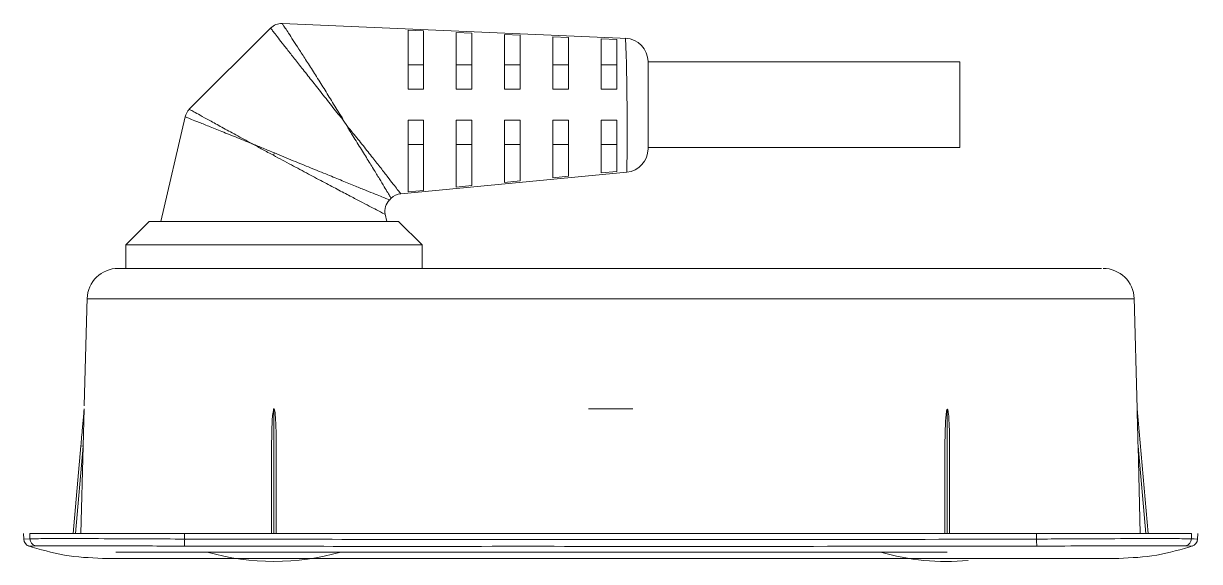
# Model space of a CAD drawing. Header units: millimetres. Extents: x 37 to 3702, y -325 to 1382.
# Drawn here: x 237.1 to 312.6, y 1214.2 to 1248.7 of the extents above; entities that cross this region are included whole.
import ezdxf

# ---------------------------------------------------------------- set-up
doc = ezdxf.new("R2010")
doc.units = ezdxf.units.MM
doc.layers.get('0').update_dxf_attribs({"lineweight": 20})

msp = doc.modelspace()

# ---------------------------------------------------------------- linework, layer by layer
at = {"color": 7, "linetype": 'Continuous', "lineweight": 20}
for p, q in [((252.996, 1248.372), (247.786, 1243.162)), ((275.916, 1247.715), (253.746, 1248.664)), ((262.817, 1248.194), (261.817, 1248.239)), ((265.917, 1248.055), (264.917, 1248.1)), ((269.017, 1247.915), (268.017, 1247.96)), ((272.117, 1247.774), (271.117, 1247.82)), ((275.217, 1247.632), (274.217, 1247.678)), ((262.817, 1246.021), (261.817, 1246.021)), ((265.917, 1246.021), (264.917, 1246.021)), ((269.017, 1246.021), (268.017, 1246.021)), ((272.117, 1246.021), (271.117, 1246.021)), ((275.217, 1246.021), (274.217, 1246.021)), ((277.217, 1246.222), (277.217, 1240.623)), ((297.217, 1246.209), (277.217, 1246.209)), ((297.217, 1246.209), (297.217, 1240.709)), ((261.817, 1244.459), (262.817, 1244.459)), ((264.917, 1244.459), (265.917, 1244.459)), ((268.017, 1244.459), (269.017, 1244.459)), ((271.117, 1244.459), (272.117, 1244.459)), ((274.217, 1244.459), (275.217, 1244.459)), ((247.519, 1242.68), (245.967, 1235.959)), ((257.636, 1242.56), (257.611, 1242.536)), ((257.611, 1242.536), (257.985, 1242.002)), ((257.947, 1241.975), (257.985, 1242.002)), ((262.817, 1242.459), (261.817, 1242.459)), ((265.917, 1242.459), (264.917, 1242.459)), ((269.017, 1242.459), (268.017, 1242.459)), ((272.117, 1242.459), (271.117, 1242.459)), ((275.217, 1242.459), (274.217, 1242.459)), ((262.817, 1240.897), (261.817, 1240.897)), ((265.917, 1240.897), (264.917, 1240.897)), ((269.017, 1240.897), (268.017, 1240.897)), ((272.117, 1240.897), (271.117, 1240.897)), ((275.217, 1240.897), (274.217, 1240.897)), ((277.217, 1240.709), (297.217, 1240.709)), ((261.347, 1237.746), (275.86, 1239.13)), ((274.217, 1239.081), (275.217, 1239.18)), ((264.917, 1238.168), (265.917, 1238.265)), ((268.017, 1238.471), (269.017, 1238.569)), ((271.117, 1238.775), (272.117, 1238.873)), ((260.621, 1237.344), (260.735, 1237.458)), ((261.817, 1237.866), (262.817, 1237.963)), ((245.217, 1235.959), (243.717, 1234.459)), ((245.217, 1235.959), (261.217, 1235.959)), ((260.467, 1235.959), (260.358, 1236.431)), ((262.717, 1234.459), (261.217, 1235.959)), ((243.717, 1234.459), (243.717, 1232.959)), ((262.717, 1234.459), (243.717, 1234.459)), ((262.717, 1232.959), (262.717, 1234.459)), ((241.228, 1231.102), (241.045, 1224.137)), ((308.595, 1223.95), (308.407, 1231.102)), ((240.979, 1221.564), (241.041, 1223.945)), ((241.041, 1223.959), (241.041, 1223.959)), ((253.195, 1223.942), (253.217, 1223.959)), ((253.217, 1223.959), (253.217, 1215.959)), ((253.217, 1223.959), (253.232, 1223.952)), ((276.234, 1223.948), (273.401, 1223.948)), ((296.417, 1215.959), (296.417, 1223.921)), ((308.595, 1223.947), (309.303, 1215.959)), ((240.331, 1215.959), (240.829, 1221.577)), ((240.979, 1221.564), (240.482, 1215.959)), ((240.979, 1221.564), (240.829, 1221.577)), ((240.832, 1215.959), (240.979, 1221.564)), ((253.067, 1215.959), (253.067, 1221.586)), ((253.367, 1221.538), (253.367, 1215.959)), ((296.267, 1215.959), (296.267, 1221.488)), ((296.567, 1221.553), (296.567, 1215.959)), ((308.657, 1221.552), (308.803, 1215.959)), ((309.153, 1215.959), (308.657, 1221.552)), ((237.147, 1215.959), (237.163, 1215.596)), ((237.166, 1215.596), (237.558, 1215.61)), ((237.543, 1215.959), (237.558, 1215.61)), ((247.486, 1215.959), (247.486, 1215.592)), ((247.486, 1215.959), (302.148, 1215.959)), ((302.148, 1215.959), (302.148, 1215.592)), ((312.092, 1215.959), (312.076, 1215.61)), ((312.471, 1215.596), (312.487, 1215.959)), ((312.13, 1215.144), (311.723, 1215.153)), ((253.217, 1214.759), (243.067, 1214.759)), ((296.417, 1214.759), (253.217, 1214.759))]:
    msp.add_line(p, q, dxfattribs=at)
for centre, radius, start, end in [((253.703, 1247.665), 1, 87.52227, 134.98675), ((275.717, 1246.222), 1.5, 359.99998, 87.59111), ((94.303, 1241.773), 181.576, 359.16591, 1.87712), ((248.493, 1242.455), 1, 134.97005, 167.02125), ((275.717, 1240.623), 1.5, 275.4231, 0), ((244.593, 1244.431), 9.567, 333.85037, 334.83468), ((261.442, 1236.751), 1, 95.49361, 134.96039), ((261.335, 1236.644), 1, 135.31142, 192.31026), ((243.225, 1230.959), 2, 89.99064, 178.24291), ((306.41, 1230.959), 2, 1.70494, 90.0141), ((237.663, 1215.617), 0.5, 182.55703, 251.49568), ((238.057, 1215.631), 0.5, 182.40651, 253.01247), ((-173.537, 1220.63), 421.054, 359.25318, 359.31443), ((723.097, 1220.63), 420.979, 180.68569, 180.74695), ((311.577, 1215.631), 0.5, 286.98757, 357.59351), ((311.972, 1215.617), 0.5, 288.51753, 357.53019), ((253.217, 1229.759), 15.6, 254.05763, 285.94237), ((296.417, 1229.759), 15.6, 254.05763, 274.93635)]:
    msp.add_arc(centre, radius, start, end, dxfattribs=at)
for points, knots in [([(257.611, 1242.536), (257.553, 1242.603), (257.247, 1242.952), (256.728, 1243.635), (256.038, 1244.504), (255.383, 1245.333), (254.797, 1246.073), (254.275, 1246.737), (253.84, 1247.294), (253.484, 1247.751), (253.216, 1248.095), (253.033, 1248.328), (253.008, 1248.357), (252.996, 1248.372)], [0, 0, 0, 0, 0.0245766, 0.127733, 0.233719, 0.3318272, 0.4324632, 0.5254703, 0.6208297, 0.7109044, 0.8033492, 0.9000787, 1, 1, 1, 1]), ([(253.746, 1248.664), (253.756, 1248.65), (253.775, 1248.622), (253.925, 1248.396), (254.149, 1248.053), (254.443, 1247.599), (254.81, 1247.032), (255.246, 1246.356), (255.745, 1245.579), (256.283, 1244.728), (256.84, 1243.828), (257.238, 1243.173), (257.505, 1242.749), (257.586, 1242.633), (257.636, 1242.56)], [0, 0, 0, 0, 0.095039, 0.193108, 0.28224, 0.37361, 0.466369, 0.561432, 0.660434, 0.762078, 0.859969, 0.960412, 0.975173, 1, 1, 1, 1]), ([(261.817, 1248.239), (261.817, 1248.158), (261.817, 1247.995), (261.817, 1247.505), (261.817, 1246.875), (261.817, 1246.155), (261.817, 1245.344), (261.817, 1244.757), (261.817, 1244.459)], [0, 0, 0, 0, 0.181919, 0.370587, 0.532052, 0.69872, 0.846917, 1, 1, 1, 1]), ([(262.817, 1248.194), (262.817, 1248.112), (262.817, 1247.944), (262.817, 1247.447), (262.817, 1246.815), (262.817, 1246.105), (262.817, 1245.314), (262.817, 1244.747), (262.817, 1244.459)], [0, 0, 0, 0, 0.185181, 0.377561, 0.538382, 0.704364, 0.849887, 1, 1, 1, 1]), ([(264.917, 1248.1), (264.917, 1247.93), (264.917, 1247.59), (264.917, 1246.351), (264.917, 1245.192), (264.917, 1244.534), (264.917, 1244.459)], [0, 0, 0, 0, 0.323407, 0.647144, 0.959908, 1, 1, 1, 1]), ([(265.917, 1248.055), (265.917, 1247.887), (265.917, 1247.549), (265.917, 1246.331), (265.917, 1245.189), (265.917, 1244.538), (265.917, 1244.459)], [0, 0, 0, 0, 0.3220985, 0.6444942, 0.9570587, 1, 1, 1, 1]), ([(268.017, 1247.96), (268.017, 1247.893), (268.017, 1247.756), (268.017, 1247.372), (268.017, 1246.863), (268.017, 1246.243), (268.017, 1245.522), (268.017, 1244.913), (268.017, 1244.545), (268.017, 1244.459)], [0, 0, 0, 0, 0.157424, 0.319371, 0.476817, 0.639033, 0.792673, 0.951339, 1, 1, 1, 1]), ([(269.017, 1247.915), (269.017, 1247.75), (269.017, 1247.42), (269.017, 1246.264), (269.017, 1245.178), (269.017, 1244.549), (269.017, 1244.459)], [0, 0, 0, 0, 0.318123, 0.636439, 0.948421, 1, 1, 1, 1]), ([(271.117, 1247.82), (271.117, 1247.657), (271.117, 1247.331), (271.117, 1246.217), (271.117, 1245.168), (271.117, 1244.554), (271.117, 1244.459)], [0, 0, 0, 0, 0.315547, 0.631214, 0.942859, 1, 1, 1, 1]), ([(272.117, 1247.774), (272.117, 1247.612), (272.117, 1247.289), (272.117, 1246.193), (272.117, 1245.162), (272.117, 1244.557), (272.117, 1244.459)], [0, 0, 0, 0, 0.314371, 0.628826, 0.940338, 1, 1, 1, 1]), ([(274.217, 1247.678), (274.217, 1247.518), (274.217, 1247.198), (274.217, 1246.142), (274.217, 1245.148), (274.217, 1244.56), (274.217, 1244.459)], [0, 0, 0, 0, 0.312047, 0.624101, 0.935414, 1, 1, 1, 1]), ([(275.217, 1247.632), (275.217, 1247.473), (275.217, 1247.155), (275.217, 1246.116), (275.217, 1245.14), (275.217, 1244.561), (275.217, 1244.459)], [0, 0, 0, 0, 0.3110211, 0.6220108, 0.9332795, 1, 1, 1, 1]), ([(247.786, 1243.162), (247.798, 1243.156), (247.823, 1243.141), (248.052, 1243.015), (248.466, 1242.786), (249.075, 1242.451), (249.855, 1242.022), (250.771, 1241.521), (251.448, 1241.152), (251.804, 1240.958), (251.81, 1240.955)], [0, 0, 0, 0, 0.109898, 0.244603, 0.384103, 0.533397, 0.688325, 0.840506, 0.997579, 1, 1, 1, 1]), ([(251.81, 1240.955), (251.804, 1240.957), (251.438, 1241.106), (250.718, 1241.399), (249.751, 1241.789), (249.049, 1242.07), (248.573, 1242.26), (248.178, 1242.418), (247.807, 1242.565), (247.559, 1242.664), (247.531, 1242.675), (247.519, 1242.68)], [0, 0, 0, 0, 0.002413, 0.154323, 0.311134, 0.460488, 0.537663, 0.61561, 0.750438, 0.890018, 1, 1, 1, 1]), ([(260.735, 1237.458), (260.726, 1237.471), (260.709, 1237.498), (260.573, 1237.72), (260.362, 1238.071), (260.072, 1238.552), (259.707, 1239.155), (259.269, 1239.87), (258.764, 1240.686), (258.327, 1241.385), (258.049, 1241.823), (257.963, 1241.952), (257.947, 1241.975)], [0, 0, 0, 0, 0.111613, 0.22651, 0.33893, 0.454439, 0.571742, 0.692081, 0.817262, 0.945685, 0.990499, 1, 1, 1, 1]), ([(257.985, 1242.002), (257.985, 1242.002), (258.003, 1241.981), (258.104, 1241.862), (258.429, 1241.464), (258.949, 1240.816), (259.551, 1240.06), (260.084, 1239.381), (260.526, 1238.811), (260.884, 1238.345), (261.144, 1238.007), (261.314, 1237.787), (261.336, 1237.76), (261.347, 1237.746)], [0, 0, 0, 0, 0.000007, 0.009508, 0.054186, 0.178951, 0.306635, 0.423833, 0.543937, 0.656539, 0.772269, 0.884379, 1, 1, 1, 1]), ([(261.817, 1237.866), (261.817, 1237.942), (261.817, 1238.096), (261.817, 1238.568), (261.817, 1239.195), (261.817, 1239.925), (261.817, 1240.751), (261.817, 1241.593), (261.817, 1242.183), (261.817, 1242.459)], [0, 0, 0, 0, 0.159219, 0.323953, 0.469164, 0.619662, 0.748739, 0.882559, 1, 1, 1, 1]), ([(262.817, 1237.963), (262.817, 1238.041), (262.817, 1238.2), (262.817, 1238.679), (262.817, 1239.309), (262.817, 1240.031), (262.817, 1240.846), (262.817, 1241.653), (262.817, 1242.21), (262.817, 1242.459)], [0, 0, 0, 0, 0.163031, 0.332005, 0.477174, 0.627586, 0.75718, 0.89147, 1, 1, 1, 1]), ([(264.917, 1238.168), (264.917, 1238.235), (264.917, 1238.37), (264.917, 1238.766), (264.917, 1239.307), (264.917, 1239.968), (264.917, 1240.73), (264.917, 1241.557), (264.917, 1242.158), (264.917, 1242.459)], [0, 0, 0, 0, 0.145077, 0.294236, 0.439396, 0.589482, 0.723115, 0.861485, 1, 1, 1, 1]), ([(265.917, 1238.265), (265.917, 1238.332), (265.917, 1238.466), (265.917, 1238.857), (265.917, 1239.387), (265.917, 1240.035), (265.917, 1240.783), (265.917, 1241.588), (265.917, 1242.171), (265.917, 1242.459)], [0, 0, 0, 0, 0.1451526, 0.2943875, 0.4396172, 0.5897066, 0.7243723, 0.8637464, 1, 1, 1, 1]), ([(268.017, 1238.471), (268.017, 1238.537), (268.017, 1238.67), (268.017, 1239.05), (268.017, 1239.559), (268.017, 1240.18), (268.017, 1240.897), (268.017, 1241.657), (268.017, 1242.199), (268.017, 1242.459)], [0, 0, 0, 0, 0.145487, 0.295068, 0.440619, 0.590899, 0.727948, 0.86965, 1, 1, 1, 1]), ([(269.017, 1238.569), (269.017, 1238.634), (269.017, 1238.768), (269.017, 1239.142), (269.017, 1239.642), (269.017, 1240.25), (269.017, 1240.953), (269.017, 1241.691), (269.017, 1242.213), (269.017, 1242.459)], [0, 0, 0, 0, 0.145749, 0.295603, 0.44141, 0.591886, 0.73019, 0.873121, 1, 1, 1, 1]), ([(271.117, 1238.775), (271.117, 1238.84), (271.117, 1238.973), (271.117, 1239.337), (271.117, 1239.818), (271.117, 1240.402), (271.117, 1241.076), (271.117, 1241.766), (271.117, 1242.245), (271.117, 1242.459)], [0, 0, 0, 0, 0.146576, 0.297298, 0.443916, 0.595092, 0.73634, 0.882167, 1, 1, 1, 1]), ([(272.117, 1238.873), (272.117, 1238.939), (272.117, 1239.072), (272.117, 1239.431), (272.117, 1239.904), (272.117, 1240.476), (272.117, 1241.138), (272.117, 1241.803), (272.117, 1242.261), (272.117, 1242.459)], [0, 0, 0, 0, 0.147131, 0.298436, 0.445602, 0.597278, 0.740102, 0.887486, 1, 1, 1, 1]), ([(274.217, 1239.081), (274.217, 1239.238), (274.217, 1239.553), (274.217, 1240.432), (274.217, 1241.272), (274.217, 1241.887), (274.217, 1242.297), (274.217, 1242.459)], [0, 0, 0, 0, 0.301316, 0.602791, 0.749705, 0.901157, 1, 1, 1, 1]), ([(275.217, 1239.18), (275.217, 1239.338), (275.217, 1239.653), (275.217, 1240.686), (275.217, 1241.696), (275.217, 1242.316), (275.217, 1242.459)], [0, 0, 0, 0, 0.303764, 0.607602, 0.909304, 1, 1, 1, 1]), ([(253.181, 1240.215), (252.949, 1240.34), (252.491, 1240.586), (252.038, 1240.831), (251.815, 1240.952), (251.81, 1240.955)], [0, 0, 0, 0, 0.499804, 0.98702, 1, 1, 1, 1]), ([(251.81, 1240.955), (251.816, 1240.952), (252.051, 1240.856), (252.528, 1240.661), (253.009, 1240.463), (253.252, 1240.363)], [0, 0, 0, 0, 0.013212, 0.500503, 1, 1, 1, 1]), ([(260.344, 1236.428), (260.346, 1236.427), (260.353, 1236.423), (260.204, 1236.501), (259.91, 1236.654), (259.471, 1236.883), (258.902, 1237.181), (258.205, 1237.546), (257.389, 1237.976), (256.454, 1238.469), (255.426, 1239.014), (254.316, 1239.606), (253.565, 1240.009), (253.181, 1240.215)], [0, 0, 0, 0, 0.045737, 0.129336, 0.213108, 0.29926, 0.387333, 0.477653, 0.573911, 0.672491, 0.778335, 0.886762, 1, 1, 1, 1]), ([(253.252, 1240.363), (253.654, 1240.198), (254.43, 1239.879), (255.583, 1239.406), (256.637, 1238.974), (257.607, 1238.577), (258.435, 1238.239), (259.151, 1237.948), (259.723, 1237.716), (260.172, 1237.535), (260.48, 1237.411), (260.636, 1237.348), (260.611, 1237.358), (260.604, 1237.361)], [0, 0, 0, 0, 0.114439, 0.221044, 0.330212, 0.426689, 0.525377, 0.613185, 0.703086, 0.786208, 0.87155, 0.96607, 1, 1, 1, 1]), ([(243.317, 1232.959), (243.287, 1232.959), (243.111, 1232.959), (243.899, 1232.959), (245.66, 1232.959), (248.374, 1232.959), (252.101, 1232.959), (256.473, 1232.959), (262.892, 1232.959), (272.112, 1232.959), (281.906, 1232.959), (290.661, 1232.959), (296.171, 1232.959), (300.563, 1232.959), (303.422, 1232.959), (305.417, 1232.959), (306.417, 1232.959), (306.303, 1232.959), (306.271, 1232.959)], [0, 0, 0, 0, 0.009142, 0.054025, 0.099131, 0.144364, 0.189569, 0.254194, 0.319167, 0.448915, 0.625506, 0.713883, 0.802132, 0.846836, 0.892632, 0.937372, 0.9822, 1, 1, 1, 1]), ([(308.377, 1231.012), (308.364, 1231.012), (308.318, 1231.012), (307.256, 1231.012), (305.23, 1231.012), (303.115, 1231.012), (301.326, 1231.012), (299.398, 1231.012), (296.97, 1231.012), (294.067, 1231.012), (289.635, 1231.012), (280.847, 1231.012), (270.44, 1231.012), (260.888, 1231.012), (256.11, 1231.012), (253.38, 1231.012), (251.343, 1231.012), (249.362, 1231.012), (247.503, 1231.012), (245.793, 1231.012), (244.308, 1231.012), (243.062, 1231.012), (241.824, 1231.012), (241.194, 1231.012), (241.256, 1231.012), (241.266, 1231.012)], [0, 0, 0, 0, 0.019788, 0.069427, 0.11879, 0.14386, 0.1697, 0.194198, 0.219398, 0.26056, 0.301759, 0.384155, 0.586945, 0.68834, 0.739037, 0.764386, 0.789802, 0.8145, 0.839894, 0.864635, 0.890098, 0.914788, 0.940199, 0.98981, 1, 1, 1, 1]), ([(240.829, 1221.577), (240.846, 1221.759), (240.88, 1222.146), (240.926, 1222.67), (240.965, 1223.104), (240.991, 1223.395), (241.008, 1223.589), (241.02, 1223.72), (241.027, 1223.807), (241.032, 1223.866), (241.036, 1223.905), (241.038, 1223.931), (241.04, 1223.948), (241.04, 1223.956), (241.041, 1223.959)], [0, 0, 0, 0, 0.228278, 0.485482, 0.657899, 0.773519, 0.851092, 0.90318, 0.9382, 0.961788, 0.977721, 0.988529, 0.995909, 1, 1, 1, 1]), ([(241.041, 1223.959), (241.041, 1223.959), (241.041, 1223.959), (241.041, 1223.956), (241.041, 1223.952), (241.041, 1223.947), (241.041, 1223.945)], [0, 0, 0, 0, 0.248567, 0.4977092, 0.7485731, 1, 1, 1, 1]), ([(253.067, 1221.586), (253.067, 1221.686), (253.068, 1221.986), (253.076, 1222.486), (253.097, 1223.029), (253.119, 1223.517), (253.17, 1223.8), (253.195, 1223.942)], [0, 0, 0, 0, 0.126944, 0.380838, 0.63483, 0.816934, 1, 1, 1, 1]), ([(253.195, 1223.942), (253.201, 1223.944), (253.213, 1223.947), (253.225, 1223.95), (253.232, 1223.952)], [0, 0, 0, 0, 0.4662056, 1, 1, 1, 1]), ([(253.232, 1223.952), (253.24, 1223.928), (253.285, 1223.799), (253.321, 1223.218), (253.364, 1222.442), (253.366, 1221.77), (253.367, 1221.538)], [0, 0, 0, 0, 0.031658, 0.168379, 0.71372, 1, 1, 1, 1]), ([(296.267, 1221.488), (296.267, 1221.588), (296.269, 1222.088), (296.282, 1222.695), (296.315, 1223.272), (296.333, 1223.497), (296.348, 1223.645), (296.362, 1223.743), (296.373, 1223.808), (296.382, 1223.85), (296.39, 1223.877), (296.397, 1223.897), (296.404, 1223.909), (296.41, 1223.917), (296.414, 1223.92), (296.416, 1223.921), (296.417, 1223.921)], [0, 0, 0, 0, 0.122488, 0.612517, 0.743928, 0.830998, 0.888631, 0.926756, 0.951974, 0.968666, 0.979738, 0.987114, 0.993793, 0.996651, 0.998836, 1, 1, 1, 1]), ([(296.417, 1223.921), (296.418, 1223.921), (296.421, 1223.921), (296.425, 1223.92), (296.431, 1223.915), (296.444, 1223.894), (296.469, 1223.804), (296.518, 1223.437), (296.557, 1222.668), (296.563, 1221.97), (296.567, 1221.553)], [0, 0, 0, 0, 0.0014304, 0.0028573, 0.0051044, 0.0108787, 0.0332771, 0.1220873, 0.4763256, 1, 1, 1, 1]), ([(308.657, 1221.552), (308.654, 1221.652), (308.646, 1221.951), (308.633, 1222.451), (308.62, 1222.951), (308.611, 1223.316), (308.605, 1223.527), (308.602, 1223.668), (308.599, 1223.762), (308.598, 1223.826), (308.597, 1223.868), (308.596, 1223.896), (308.595, 1223.915), (308.595, 1223.929), (308.595, 1223.938), (308.595, 1223.944), (308.595, 1223.947), (308.595, 1223.947), (308.595, 1223.947)], [0, 0, 0, 0, 0.12431, 0.372936, 0.621656, 0.745465, 0.828525, 0.884287, 0.921765, 0.946997, 0.964028, 0.97557, 0.983439, 0.988854, 0.994279, 0.996547, 0.99884, 1, 1, 1, 1]), ([(237.543, 1215.959), (237.642, 1215.959), (237.937, 1215.959), (239.252, 1215.959), (241.7, 1215.959), (244.595, 1215.959), (246.603, 1215.959), (247.486, 1215.959)], [0, 0, 0, 0, 0.117533, 0.350711, 0.583827, 0.816818, 1, 1, 1, 1]), ([(237.558, 1215.61), (237.558, 1215.61), (237.635, 1215.614), (238.014, 1215.623), (239.364, 1215.627), (241.861, 1215.624), (244.717, 1215.615), (246.665, 1215.601), (247.486, 1215.592), (247.486, 1215.592)], [0, 0, 0, 0, 0.000004, 0.130191, 0.363089, 0.596093, 0.829022, 0.999996, 1, 1, 1, 1]), ([(247.486, 1215.592), (254.211, 1215.583), (267.66, 1215.565), (285.88, 1215.561), (297.376, 1215.583), (302.148, 1215.592)], [0, 0, 0, 0, 0.36906, 0.73812, 1, 1, 1, 1]), ([(302.148, 1215.959), (302.714, 1215.959), (304.402, 1215.959), (307.112, 1215.959), (309.771, 1215.959), (311.509, 1215.959), (311.913, 1215.959), (312.092, 1215.959)], [0, 0, 0, 0, 0.117532, 0.350738, 0.583859, 0.816762, 1, 1, 1, 1]), ([(302.148, 1215.592), (302.148, 1215.592), (302.774, 1215.599), (304.521, 1215.613), (307.261, 1215.623), (309.891, 1215.627), (311.495, 1215.624), (311.975, 1215.615), (312.076, 1215.61), (312.076, 1215.61)], [0, 0, 0, 0, 0.000004, 0.130193, 0.363077, 0.596083, 0.828915, 0.999996, 1, 1, 1, 1]), ([(312.076, 1215.61), (312.338, 1215.6), (312.601, 1215.591), (312.469, 1215.596), (312.468, 1215.596)], [0, 0, 0, 0, 0.9922414, 1, 1, 1, 1]), ([(237.911, 1215.153), (237.64, 1215.147), (237.366, 1215.142), (237.503, 1215.144), (237.504, 1215.144)], [0, 0, 0, 0, 0.991283, 1, 1, 1, 1]), ([(237.416, 1215.174), (238.199, 1214.937), (239.765, 1214.463), (241.4, 1214.394), (242.217, 1214.359)], [0, 0, 0, 0, 0.49991, 1, 1, 1, 1]), ([(247.481, 1215.142), (246.688, 1215.146), (244.816, 1215.157), (242.068, 1215.162), (239.679, 1215.165), (238.338, 1215.162), (238.024, 1215.155), (237.911, 1215.153)], [0, 0, 0, 0, 0.171211, 0.404154, 0.637018, 0.869791, 1, 1, 1, 1]), ([(302.154, 1215.142), (297.38, 1215.137), (285.509, 1215.125), (270.461, 1215.133), (257.011, 1215.127), (250.657, 1215.137), (247.481, 1215.142)], [0, 0, 0, 0, 0.2619286, 0.6513845, 0.8256918, 1, 1, 1, 1]), ([(311.723, 1215.153), (311.562, 1215.156), (311.182, 1215.163), (309.589, 1215.164), (307.075, 1215.162), (304.438, 1215.155), (302.757, 1215.145), (302.154, 1215.142)], [0, 0, 0, 0, 0.171095, 0.40378, 0.63666, 0.869612, 1, 1, 1, 1]), ([(307.417, 1214.359), (308.235, 1214.394), (309.87, 1214.463), (311.436, 1214.937), (312.219, 1215.174)], [0, 0, 0, 0, 0.50009, 1, 1, 1, 1]), ([(274.848, 1214.359), (274.838, 1214.359), (274.827, 1214.359), (274.817, 1214.359), (273.017, 1214.359), (269.39, 1214.359), (263.927, 1214.359), (258.508, 1214.359), (254.964, 1214.359), (252.831, 1214.359), (252.12, 1214.359), (251.143, 1214.359), (250.216, 1214.359), (249.613, 1214.359), (248.94, 1214.359), (248.222, 1214.359), (247.217, 1214.359), (246.285, 1214.359), (245.712, 1214.359), (245.179, 1214.359), (244.688, 1214.359), (244.038, 1214.359), (243.476, 1214.359), (243.163, 1214.359), (242.892, 1214.359), (242.66, 1214.359), (242.406, 1214.359), (242.251, 1214.359), (242.217, 1214.359), (242.217, 1214.359)], [0.9998213, 0.9998213, 0.9998213, 0.9998213, 1, 1, 1, 1.0313842, 1.0627684, 1.0941526, 1.1255368, 1.1255368, 1.1324666, 1.1393963, 1.146326, 1.1532557, 1.1532557, 1.1617946, 1.1703334, 1.1788723, 1.1874111, 1.1874111, 1.1955277, 1.2036443, 1.2117609, 1.2198775, 1.2198775, 1.2274081, 1.2349388, 1.2424694, 1.25, 1.25, 1.25, 1.25]), ([(307.417, 1214.359), (307.417, 1214.359), (307.383, 1214.359), (307.229, 1214.359), (306.974, 1214.359), (306.742, 1214.359), (306.472, 1214.359), (306.158, 1214.359), (305.597, 1214.359), (304.946, 1214.359), (304.455, 1214.359), (303.922, 1214.359), (303.349, 1214.359), (302.417, 1214.359), (301.412, 1214.359), (300.694, 1214.359), (300.021, 1214.359), (299.419, 1214.359), (298.492, 1214.359), (297.514, 1214.359), (296.803, 1214.359), (294.67, 1214.359), (291.126, 1214.359), (285.707, 1214.359), (280.255, 1214.359), (276.638, 1214.359), (274.848, 1214.359)], [0.75, 0.75, 0.75, 0.75, 0.7575306, 0.7650612, 0.7725919, 0.7801225, 0.7801225, 0.7882391, 0.7963557, 0.8044723, 0.8125889, 0.8125889, 0.8211278, 0.8296666, 0.8382055, 0.8467443, 0.8467443, 0.853674, 0.8606037, 0.8675334, 0.8744632, 0.8744632, 0.9058474, 0.9372316, 0.9686158, 0.9998213, 0.9998213, 0.9998213, 0.9998213])]:
    msp.add_open_spline(points, degree=3, knots=knots, dxfattribs=at)

doc.saveas('drawing.dxf')
